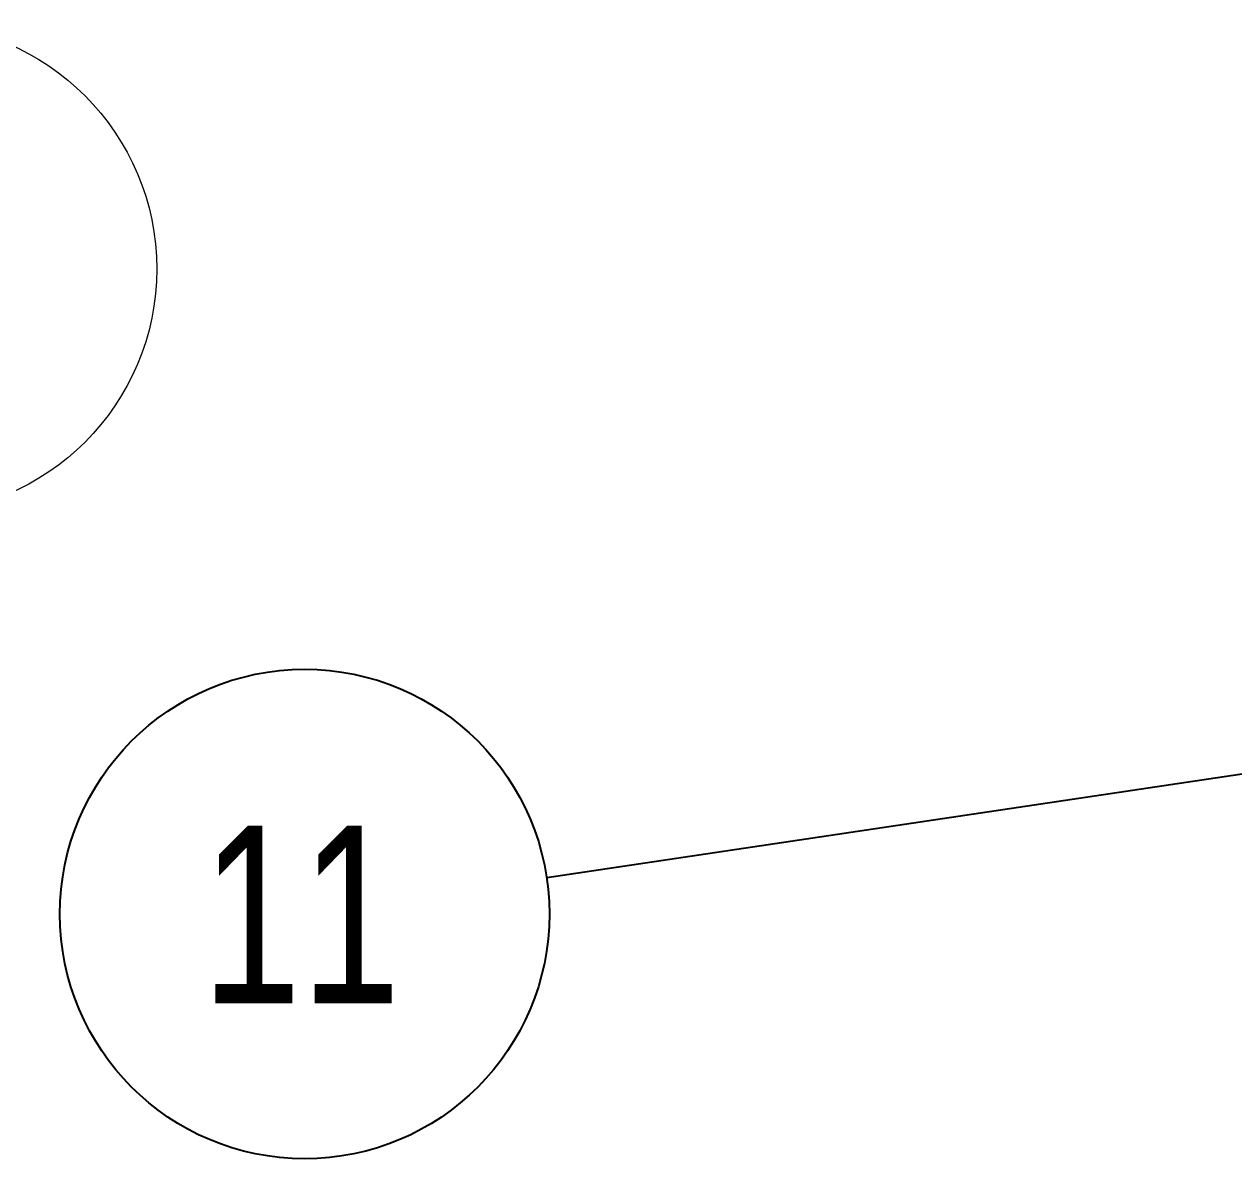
# Model space of a CAD drawing. Header units: millimetres. Extents: x 15 to 1268, y -316 to 292.
# Drawn here: x 939.83 to 957.82, y 240.19 to 257.06 of the extents above; entities that cross this region are included whole.
import ezdxf

# ---------------------------------------------------------------- set-up
doc = ezdxf.new("R2010")
doc.units = ezdxf.units.MM
doc.layers.add('FORMAT', color=7, linetype='Continuous')
doc.styles.add('SLDTEXTSTYLE0', font='TXT', dxfattribs={"width": 0.75})
doc.dimstyles.new('SLDDIMSTYLE0', dxfattribs={"dimtxt": 0.18, "dimasz": 1.5875, "dimexe": 0, "dimexo": 0.0625, "dimgap": 0, "dimtad": 0, "dimtih": 1, "dimtoh": 1, "dimdec": 0, "dimrnd": 1e-09, "dimzin": 0, "dimdsep": 46, "dimtxsty": 'Standard', "dimsah": 1, "dimcen": 0.09, "dimadec": 0, "dimazin": 0, "dimtfac": 1.5875, "dimtdec": 0, "dimtofl": 0, "dimtmove": 0, "dimatfit": 3, "dimfxl": 1, "dimfrac": 2, "dimtolj": 1, "dimtzin": 0, "dimarcsym": 0})

# ---------------------------------------------------------------- blocks, each defined once
blk = doc.blocks.new('SW_NOTE_0_48')
at = {"color": 0, "linetype": 'Continuous', "lineweight": 0}
blk.add_circle((3.641, 0.01), 3.641, dxfattribs=at)
at = {"color": 0, "linetype": 'Continuous', "lineweight": 0, "insert": (3.614, 1.326), "char_height": 2.646, "attachment_point": 2, "style": 'SLDTEXTSTYLE0'}
blk.add_mtext('3', dxfattribs=at)
blk = doc.blocks.new('SW_NOTE_0_56')
at = {"layer": 'FORMAT', "color": 0}
blk.add_circle((-3.601, -0.537), 3.641, dxfattribs=at)
at = {"layer": 'FORMAT', "color": 0, "insert": (-3.654, 0.779), "char_height": 2.6458, "attachment_point": 2, "style": 'SLDTEXTSTYLE0'}
blk.add_mtext('11', dxfattribs=at)

msp = doc.modelspace()

# ---------------------------------------------------------------- block references
at = {"color": 7, "linetype": 'Continuous', "lineweight": 0}
msp.add_blockref('SW_NOTE_0_48', (934.51682915, 253.41406765), dxfattribs=at)
at = {"layer": 'FORMAT'}
msp.add_blockref('SW_NOTE_0_56', (947.60002492, 244.36449428), dxfattribs=at)

# ---------------------------------------------------------------- leaders
msp.add_leader([(963.70762256, 246.76645312), (947.60002492, 244.36449428)], dimstyle='SLDDIMSTYLE0', dxfattribs=at)

doc.saveas('drawing.dxf')
